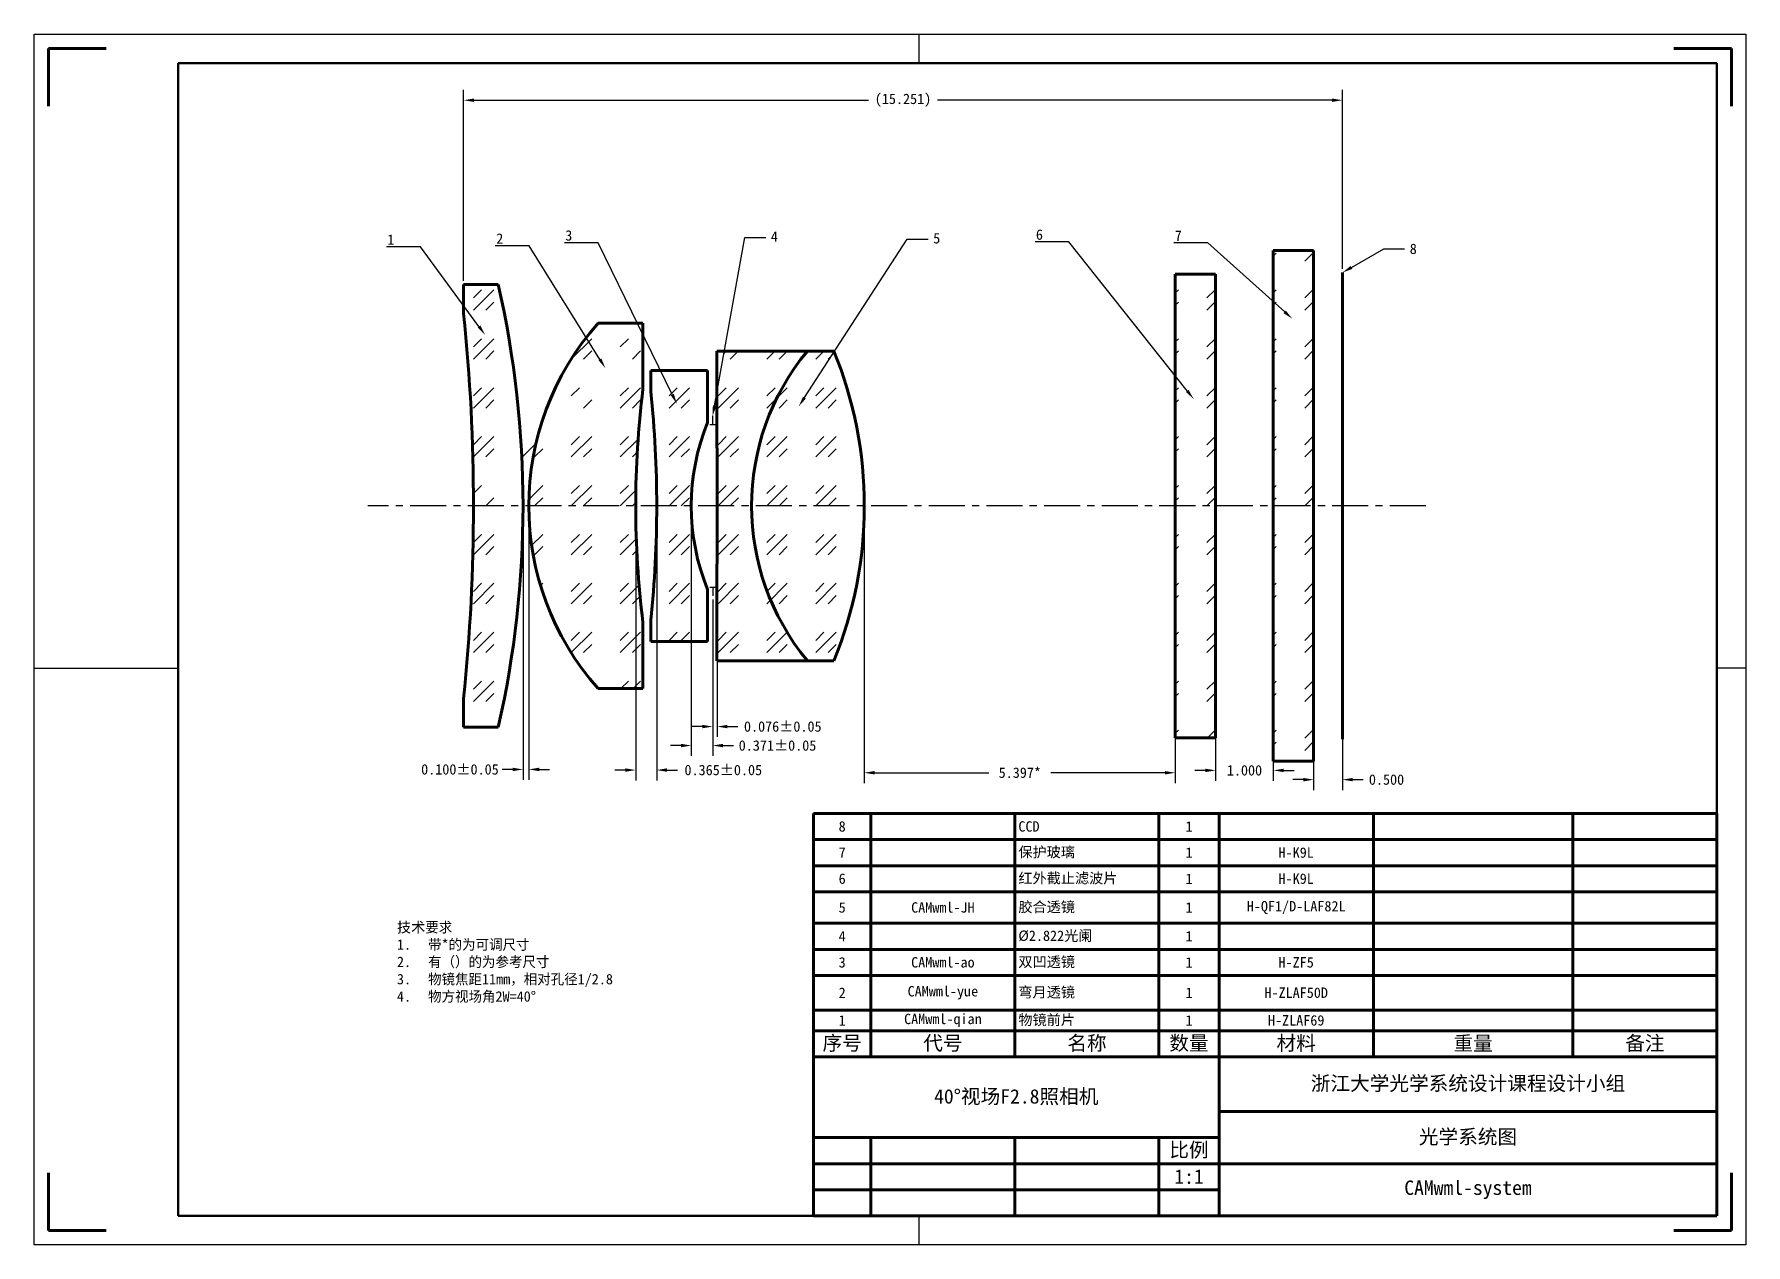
# Model space of a CAD drawing. Extents: x -40 to -10.3, y -9.3 to 11.7.
import ezdxf
from ezdxf import colors
from ezdxf.entities.mleader import LeaderData, LeaderLine
from ezdxf.math import Vec2, Vec3

# ---------------------------------------------------------------- set-up
doc = ezdxf.new("R2010")
doc.units = 0
doc.header["$LTSCALE"] = 0.5
doc.header["$MEASUREMENT"] = 0
doc.linetypes.add('CENTER', pattern=[2, 1.25, -0.25, 0.25, -0.25])
doc.layers.get('0').update_dxf_attribs({"lineweight": 70})
doc.layers.add('1', color=7, linetype='Continuous')
doc.layers.add('总内框线', color=7, linetype='Continuous', lineweight=50)
doc.layers.add('总外框线', color=7, linetype='Continuous', lineweight=30)
doc.styles.add('TXT', font='txt')
doc.dimstyles.get("Standard").update_dxf_attribs({"dimtxt": 0.18, "dimasz": 0.18, "dimexe": 0.18, "dimexo": 0.0625, "dimgap": 0.09, "dimtad": 0, "dimtih": 1, "dimtoh": 1, "dimdec": 4, "dimzin": 0, "dimdsep": 46, "dimtxsty": 'Standard', "dimcen": 0.09, "dimadec": 0, "dimazin": 0, "dimtfac": 1, "dimtdec": 4, "dimtofl": 0, "dimtmove": 0, "dimatfit": 3, "dimfxl": 1, "dimtolj": 1, "dimtzin": 0, "dimarcsym": 0})
pattern_1 = [(45, (-32.33940163014482, 3.478307407816634), (0.8485281374238571, -8.881784197001253e-17), [0.5, -0.7000000000000001]), (45, (-32.12726963014482, 3.478307407816634), (0.8485281374238571, -8.881784197001253e-17), [0.2, -1]), (45, (-32.33940163014482, 3.690439407816634), (0.8485281374238571, -8.881784197001253e-17), [0.2, -1])]

# ---------------------------------------------------------------- blocks, each defined once
blk = doc.blocks.new('*D0')
at = {"layer": '1', "color": 0, "linetype": 'Continuous', "lineweight": -2, "transparency": 16777216}
for p, q in [((-31.47940163014482, 3.415807407816636), (-31.47940163014482, -1.273476105551486)), ((-31.37940163014482, 3.415807407816636), (-31.37940163014482, -1.273476105551486)), ((-31.65940163014482, -1.093476105551487), (-31.83940163014482, -1.093476105551487)), ((-31.19940163014482, -1.093476105551487), (-31.01940163014482, -1.093476105551487))]:
    blk.add_line(p, q, dxfattribs=at)
at = {"layer": '1', "color": 0, "linetype": 'Continuous', "transparency": 16777216}
for points in [[(-31.65940163014482, -1.063476105551487), (-31.65940163014482, -1.123476105551487), (-31.47940163014482, -1.093476105551487)], [(-31.19940163014482, -1.063476105551487), (-31.19940163014482, -1.123476105551487), (-31.37940163014482, -1.093476105551487)]]:
    blk.add_solid(points, dxfattribs=at)
at = {"layer": 'Defpoints', "color": 0, "linetype": 'Continuous', "transparency": 16777216}
for p in [(-31.47940163014482, 3.478307407816636), (-31.37940163014482, 3.478307407816636), (-31.37940163014482, -1.093476105551487)]:
    blk.add_point(p, dxfattribs=at)
at = {"layer": '1', "color": 0, "linetype": 'Continuous', "transparency": 16777216, "insert": (-32.57440163014482, -1.093476105551487), "char_height": 0.18, "attachment_point": 5}
blk.add_mtext('\\A1;0.100%%P0.05', dxfattribs=at)
blk = doc.blocks.new('*D1')
at = {"layer": '1', "color": 0, "linetype": 'Continuous', "lineweight": -2, "transparency": 16777216}
for p, q in [((-29.52440063014482, 3.415807407816636), (-29.52440063014482, -1.28443301839298)), ((-29.15940063014482, 3.415807407816636), (-29.15940063014482, -1.28443301839298)), ((-29.70440063014482, -1.10443301839298), (-29.88440063014482, -1.10443301839298)), ((-28.97940063014482, -1.10443301839298), (-28.79940063014482, -1.10443301839298))]:
    blk.add_line(p, q, dxfattribs=at)
at = {"layer": '1', "color": 0, "linetype": 'Continuous', "transparency": 16777216}
for points in [[(-29.70440063014482, -1.07443301839298), (-29.70440063014482, -1.13443301839298), (-29.52440063014482, -1.10443301839298)], [(-28.97940063014482, -1.07443301839298), (-28.97940063014482, -1.13443301839298), (-29.15940063014482, -1.10443301839298)]]:
    blk.add_solid(points, dxfattribs=at)
at = {"layer": 'Defpoints', "color": 0, "linetype": 'Continuous', "transparency": 16777216}
for p in [(-29.52440063014482, 3.478307407816636), (-29.15940063014482, 3.478307407816636), (-29.15940063014482, -1.10443301839298)]:
    blk.add_point(p, dxfattribs=at)
at = {"layer": '1', "color": 0, "linetype": 'Continuous', "transparency": 16777216, "insert": (-28.00440063014482, -1.10443301839298), "char_height": 0.18, "attachment_point": 5}
blk.add_mtext('\\A1;0.365%%P0.05', dxfattribs=at)
blk = doc.blocks.new('*D2')
at = {"layer": '1', "color": 0, "linetype": 'Continuous', "lineweight": -2, "transparency": 16777216}
for p, q in [((-28.55940163014482, 3.415807407816636), (-28.55940163014482, -0.859469609535426)), ((-28.18840163014482, 1.854833407816638), (-28.18840163014482, -0.8594696095354264)), ((-28.73940163014482, -0.6794696095354262), (-28.91940163014482, -0.6794696095354262)), ((-28.00840163014482, -0.6794696095354262), (-27.82840163014482, -0.6794696095354262))]:
    blk.add_line(p, q, dxfattribs=at)
at = {"layer": '1', "color": 0, "linetype": 'Continuous', "transparency": 16777216}
for points in [[(-28.73940163014482, -0.6494696095354262), (-28.73940163014482, -0.7094696095354263), (-28.55940163014482, -0.6794696095354262)], [(-28.00840163014482, -0.6494696095354262), (-28.00840163014482, -0.7094696095354263), (-28.18840163014482, -0.6794696095354262)]]:
    blk.add_solid(points, dxfattribs=at)
at = {"layer": 'Defpoints', "color": 0, "linetype": 'Continuous', "transparency": 16777216}
for p in [(-28.55940163014482, 3.478307407816636), (-28.18840163014482, 1.917333407816638), (-28.18840163014482, -0.6794696095354262)]:
    blk.add_point(p, dxfattribs=at)
at = {"layer": '1', "color": 0, "linetype": 'Continuous', "transparency": 16777216, "insert": (-27.06340163014482, -0.6794696095354262), "char_height": 0.18, "attachment_point": 5}
blk.add_mtext('\\A1;0.371%%P0.05', dxfattribs=at)
blk = doc.blocks.new('*D3')
at = {"layer": '1', "color": 0, "linetype": 'Continuous', "lineweight": -2, "transparency": 16777216}
for p, q in [((-28.11240063014485, 3.415807407816636), (-28.11240063014485, -0.5299065605332838)), ((-28.18840163014482, 1.792333407816638), (-28.18840163014482, -0.5299065605332838)), ((-28.36840163014482, -0.3499065605332836), (-28.54840163014482, -0.3499065605332836)), ((-27.93240063014485, -0.3499065605332836), (-27.75240063014485, -0.3499065605332836))]:
    blk.add_line(p, q, dxfattribs=at)
at = {"layer": '1', "color": 0, "linetype": 'Continuous', "transparency": 16777216}
for points in [[(-28.36840163014482, -0.3199065605332836), (-28.36840163014482, -0.3799065605332836), (-28.18840163014482, -0.3499065605332836)], [(-27.93240063014485, -0.3199065605332836), (-27.93240063014485, -0.3799065605332836), (-28.11240063014485, -0.3499065605332836)]]:
    blk.add_solid(points, dxfattribs=at)
at = {"layer": 'Defpoints', "color": 0, "linetype": 'Continuous', "transparency": 16777216}
for p in [(-28.11240063014485, 3.478307407816636), (-28.18840163014482, 1.854833407816638), (-28.11240063014485, -0.3499065605332836)]:
    blk.add_point(p, dxfattribs=at)
at = {"layer": '1', "color": 0, "linetype": 'Continuous', "transparency": 16777216, "insert": (-26.97240063014485, -0.3499065605332836), "char_height": 0.18, "attachment_point": 5}
blk.add_mtext('\\A1;0.076%%P0.05', dxfattribs=at)
blk = doc.blocks.new('*D4')
at = {"layer": '1', "color": 0, "linetype": 'Continuous', "lineweight": -2, "transparency": 16777216}
for p, q in [((-25.55740163014482, 3.415807407816636), (-25.55740163014482, -1.330921126891361)), ((-20.16054963014482, 3.415807407816636), (-20.16054963014482, -1.33092112689136)), ((-25.37740163014482, -1.15092112689136), (-23.39897563014482, -1.15092112689136)), ((-20.34054963014482, -1.15092112689136), (-22.31897563014482, -1.15092112689136))]:
    blk.add_line(p, q, dxfattribs=at)
at = {"layer": '1', "color": 0, "linetype": 'Continuous', "transparency": 16777216}
for points in [[(-25.37740163014482, -1.12092112689136), (-25.37740163014482, -1.18092112689136), (-25.55740163014482, -1.15092112689136)], [(-20.34054963014482, -1.12092112689136), (-20.34054963014482, -1.18092112689136), (-20.16054963014482, -1.15092112689136)]]:
    blk.add_solid(points, dxfattribs=at)
at = {"layer": 'Defpoints', "color": 0, "linetype": 'Continuous', "transparency": 16777216}
for p in [(-25.55740163014482, 3.478307407816636), (-20.16054963014482, 3.478307407816636), (-20.16054963014482, -1.15092112689136)]:
    blk.add_point(p, dxfattribs=at)
at = {"layer": '1', "color": 0, "linetype": 'Continuous', "transparency": 16777216, "insert": (-22.85897563014482, -1.15092112689136), "char_height": 0.18, "attachment_point": 5}
blk.add_mtext('\\A1;5.397*', dxfattribs=at)
blk = doc.blocks.new('*D5')
at = {"layer": '1', "color": 0, "linetype": 'Continuous', "lineweight": -2, "transparency": 16777216}
for p, q in [((-19.46054963014482, 3.415807407816635), (-19.46054963014482, -1.290280636288296)), ((-18.46054963014482, 3.415807407816635), (-18.46054963014482, -1.290280636288296)), ((-19.64054963014482, -1.110280636288297), (-19.82054963014482, -1.110280636288297)), ((-18.28054963014482, -1.110280636288297), (-18.10054963014482, -1.110280636288297))]:
    blk.add_line(p, q, dxfattribs=at)
at = {"layer": '1', "color": 0, "linetype": 'Continuous', "transparency": 16777216}
for points in [[(-19.64054963014482, -1.080280636288297), (-19.64054963014482, -1.140280636288297), (-19.46054963014482, -1.110280636288297)], [(-18.28054963014482, -1.080280636288297), (-18.28054963014482, -1.140280636288297), (-18.46054963014482, -1.110280636288297)]]:
    blk.add_solid(points, dxfattribs=at)
at = {"layer": 'Defpoints', "color": 0, "linetype": 'Continuous', "transparency": 16777216}
for p in [(-19.46054963014482, 3.478307407816635), (-18.46054963014482, 3.478307407816635), (-18.46054963014482, -1.110280636288297)]:
    blk.add_point(p, dxfattribs=at)
at = {"layer": '1', "color": 0, "linetype": 'Continuous', "transparency": 16777216, "insert": (-18.96054963014482, -1.110280636288297), "char_height": 0.18, "attachment_point": 5}
blk.add_mtext('\\A1;1.000', dxfattribs=at)
blk = doc.blocks.new('*D6')
at = {"layer": '1', "color": 0, "linetype": 'Continuous', "lineweight": -2, "transparency": 16777216}
for p, q in [((-17.76054963014482, 3.415807407816635), (-17.76054963014482, -1.450555167999559)), ((-17.26054963014482, 3.415807407816635), (-17.26054963014482, -1.450555167999559)), ((-17.94054963014482, -1.270555167999559), (-18.12054963014482, -1.270555167999559)), ((-17.08054963014482, -1.270555167999559), (-16.90054963014482, -1.270555167999559))]:
    blk.add_line(p, q, dxfattribs=at)
at = {"layer": '1', "color": 0, "linetype": 'Continuous', "transparency": 16777216}
for points in [[(-17.94054963014482, -1.240555167999559), (-17.94054963014482, -1.30055516799956), (-17.76054963014482, -1.270555167999559)], [(-17.08054963014482, -1.240555167999559), (-17.08054963014482, -1.30055516799956), (-17.26054963014482, -1.270555167999559)]]:
    blk.add_solid(points, dxfattribs=at)
at = {"layer": 'Defpoints', "color": 0, "linetype": 'Continuous', "transparency": 16777216}
for p in [(-17.76054963014482, 3.478307407816635), (-17.26054963014482, 3.478307407816635), (-17.26054963014482, -1.270555167999559)]:
    blk.add_point(p, dxfattribs=at)
at = {"layer": '1', "color": 0, "linetype": 'Continuous', "transparency": 16777216, "insert": (-16.49554963014482, -1.270555167999559), "char_height": 0.18, "attachment_point": 5}
blk.add_mtext('\\A1;0.500', dxfattribs=at)
blk = doc.blocks.new('*D7')
at = {"layer": '1', "color": 0, "linetype": 'Continuous', "lineweight": -2, "transparency": 16777216}
for p, q in [((-32.51123563014482, 7.380677407816634), (-32.51123563014482, 10.69590989510018)), ((-17.26054963014482, 7.588276407816634), (-17.26054963014482, 10.69590989510018)), ((-32.33123563014482, 10.51590989510018), (-25.48589263014482, 10.51590989510018)), ((-17.44054963014482, 10.51590989510018), (-24.28589263014482, 10.51590989510018))]:
    blk.add_line(p, q, dxfattribs=at)
at = {"layer": '1', "color": 0, "linetype": 'Continuous', "transparency": 16777216}
for points in [[(-32.33123563014482, 10.54590989510018), (-32.33123563014482, 10.48590989510019), (-32.51123563014482, 10.51590989510018)], [(-17.44054963014482, 10.54590989510018), (-17.44054963014482, 10.48590989510019), (-17.26054963014482, 10.51590989510018)]]:
    blk.add_solid(points, dxfattribs=at)
at = {"layer": 'Defpoints', "color": 0, "linetype": 'Continuous', "transparency": 16777216}
for p in [(-17.26054963014482, 10.51590989510018), (-17.26054963014482, 7.525776407816634), (-32.51123563014482, 7.318177407816634)]:
    blk.add_point(p, dxfattribs=at)
at = {"layer": '1', "color": 0, "linetype": 'Continuous', "transparency": 16777216, "insert": (-24.88589263014482, 10.51590989510018), "char_height": 0.18, "attachment_point": 5}
blk.add_mtext('\\A1;(15.251)', dxfattribs=at)
blk = doc.blocks.new('*T8')
at = {"layer": '1', "color": 0, "linetype": 'ByBlock', "lineweight": -2, "transparency": 16777216}
for p, q in [((0, 0), (15.67783081768013, 0)), ((0, 0), (0, -6.982571140986286)), ((0.9956866655393526, 0), (0.9956866655393526, -4.224239809544796)), ((3.495686665539353, 0), (3.495686665539353, -4.224239809544796)), ((5.995686665539353, 0), (5.995686665539353, -4.224239809544796)), ((7.03715069977352, 0), (7.03715069977352, -6.982571140986286)), ((9.715775738261925, 0), (9.715775738261925, -4.224239809544796)), ((13.17783081768013, 0), (13.17783081768013, -4.224239809544796)), ((15.67783081768013, 0), (15.67783081768013, -6.982571140986286)), ((0, -0.4533333333333331), (15.67783081768013, -0.4533333333333331)), ((0, -0.9066666666666663), (15.67783081768013, -0.9066666666666663)), ((0, -1.359999999999999), (15.67783081768013, -1.359999999999999)), ((0, -1.904239809544797), (15.67783081768013, -1.904239809544797)), ((0, -2.35757314287813), (15.67783081768013, -2.35757314287813)), ((0, -2.810906476211463), (15.67783081768013, -2.810906476211463)), ((0, -3.410906476211463), (15.67783081768013, -3.410906476211463)), ((0, -3.770906476211463), (15.67783081768013, -3.770906476211463)), ((0, -4.224239809544796), (15.67783081768013, -4.224239809544796)), ((7.03715069977352, -5.169237807652953), (15.67783081768013, -5.169237807652953)), ((0, -5.622571140986286), (7.03715069977352, -5.622571140986286)), ((0.9956866655393526, -5.622571140986286), (0.9956866655393526, -6.982571140986286)), ((3.495686665539353, -5.622571140986286), (3.495686665539353, -6.982571140986286)), ((5.995686665539353, -5.622571140986286), (5.995686665539353, -6.982571140986286)), ((0, -6.07590447431962), (15.67783081768013, -6.07590447431962)), ((0, -6.529237807652953), (7.03715069977352, -6.529237807652953)), ((0, -6.982571140986286), (15.67783081768013, -6.982571140986286))]:
    blk.add_line(p, q, dxfattribs=at)
at = {"layer": '1', "color": 0, "linetype": 'Continuous', "transparency": 16777216}
for s, insert, char_height, width, attachment_point in [('8', (0.4978433327696763, -0.2266666666666666), 0.18, 0.8756866655393526, 5), ('CCD', (3.555686665539351, -0.2266666666666666), 0.18, 2.38, 4), ('1', (6.516418682656436, -0.2266666666666666), 0.18, 0.921464034234167, 5), ('{\\fSimSun|b0|i0|c134|p2;保护玻璃}', (3.555686665539351, -0.6799999999999997), 0.18, 2.38, 4), ('H-K9L', (8.376463219017722, -0.6799999999999997), 0.18, 2.558625038488406, 5), ('7', (0.4978433327696763, -0.6799999999999997), 0.18, 0.8756866655393526, 5), ('1', (6.516418682656436, -0.6799999999999997), 0.18, 0.921464034234167, 5), ('6', (0.4978433327696763, -1.133333333333333), 0.18, 0.8756866655393526, 5), ('{\\fSimSun|b0|i0|c134|p2;红外截止滤波片}', (3.555686665539351, -1.133333333333333), 0.18, 2.38, 4), ('1', (6.516418682656436, -1.133333333333333), 0.18, 0.921464034234167, 5), ('H-K9L', (8.376463219017722, -1.133333333333333), 0.18, 2.558625038488406, 5), ('5', (0.4978433327696763, -1.632119904772398), 0.18, 0.8756866655393526, 5), ('CAMwml-JH', (2.245686665539353, -1.632119904772398), 0.18, 2.38, 5), ('{\\fSimSun|b0|i0|c134|p2;胶合透镜}', (3.555686665539351, -1.632119904772398), 0.18, 2.38, 4), ('1', (6.516418682656436, -1.632119904772398), 0.18, 0.921464034234167, 5), ('H-QF1/D-LAF82L', (8.376463219017722, -1.632119904772398), 0.18, 2.558625038488406, 5), ('4', (0.4978433327696763, -2.130906476211463), 0.18, 0.8756866655393526, 5), ('%%C2.822{\\fSimSun|b0|i0|c134|p2;光阑}', (3.555686665539351, -2.130906476211463), 0.18, 2.38, 4), ('1', (6.516418682656436, -2.130906476211463), 0.18, 0.921464034234167, 5), ('3', (0.4978433327696763, -2.584239809544796), 0.18, 0.8756866655393526, 5), ('CAMwml-ao', (2.245686665539353, -2.584239809544796), 0.18, 2.38, 5), ('{\\fSimSun|b0|i0|c134|p2;双凹透镜}', (3.555686665539351, -2.584239809544796), 0.18, 2.38, 4), ('1', (6.516418682656436, -2.584239809544796), 0.18, 0.921464034234167, 5), ('H-ZF5', (8.376463219017722, -2.584239809544796), 0.18, 2.558625038488406, 5), ('2', (0.4978433327696763, -3.110906476211463), 0.18, 0.8756866655393526, 5), ('CAMwml-yue', (2.245686665539353, -3.110906476211463), 0.18, 2.38, 5), ('{\\fSimSun|b0|i0|c134|p2;弯月透镜}', (3.555686665539351, -3.110906476211463), 0.18, 2.38, 4), ('1', (6.516418682656436, -3.110906476211463), 0.18, 0.921464034234167, 5), ('H-ZLAF50D', (8.376463219017722, -3.110906476211463), 0.18, 2.558625038488406, 5), ('1', (0.4978433327696763, -3.590906476211463), 0.18, 0.8756866655393526, 5), ('CAMwml-qian', (2.245686665539353, -3.590906476211463), 0.18, 2.38, 5), ('{\\fSimSun|b0|i0|c134|p2;物镜前片}', (3.555686665539351, -3.590906476211463), 0.18, 2.38, 4), ('1', (6.516418682656436, -3.590906476211463), 0.18, 0.921464034234167, 5), ('H-ZLAF69', (8.376463219017722, -3.590906476211463), 0.18, 2.558625038488406, 5), ('{\\fSimSun|b0|i0|c134|p2;序号}', (0.4978433327696763, -3.99757314287813), 0.25, 0.8756866655393526, 5), ('{\\fSimSun|b0|i0|c134|p2;代号}', (2.245686665539353, -3.99757314287813), 0.25, 2.38, 5), ('{\\fSimSun|b0|i0|c134|p2;名称}', (4.745686665539353, -3.99757314287813), 0.25, 2.38, 5), ('{\\fSimSun|b0|i0|c134|p2;数量}', (6.516418682656436, -3.99757314287813), 0.25, 0.921464034234167, 5), ('{\\fSimSun|b0|i0|c134|p2;材料}', (8.376463219017722, -3.99757314287813), 0.25, 2.558625038488406, 5), ('{\\fSimSun|b0|i0|c134|p2;重量}', (11.44680327797103, -3.99757314287813), 0.25, 3.342055079418206, 5), ('{\\fSimSun|b0|i0|c134|p2;备注}', (14.42783081768013, -3.99757314287813), 0.25, 2.38, 5), ('40{\\fSimSun|b0|i0|c134|p2;%%D视场F2.8照相机}', (3.51857534988676, -4.923405475265541), 0.25, 6.917150699773519, 5), ('{\\fSimSun|b0|i0|c134|p2;浙江大学光学系统设计课程设计小组}', (11.35749075872683, -4.696738808598875), 0.25, 8.520680117906613, 5), ('{\\fSimSun|b0|i0|c134|p2;光学系统图}', (11.35749075872683, -5.622571140986286), 0.25, 8.520680117906613, 5), ('{\\fSimSun|b0|i0|c134|p2;比例}', (6.516418682656436, -5.849237807652953), 0.25, 0.921464034234167, 5), ('1:1', (6.516418682656436, -6.302571140986286), 0.25, 0.921464034234167, 5), ('CAMwml-system', (11.35749075872683, -6.529237807652953), 0.25, 8.520680117906613, 5)]:
    blk.add_mtext(s, dxfattribs=dict(at, insert=insert, char_height=char_height, width=width, attachment_point=attachment_point))

msp = doc.modelspace()

# ---------------------------------------------------------------- hatches: boundary and pattern name
at = {"layer": '1', "linetype": 'Continuous'}
h = msp.add_hatch(dxfattribs=at)
h.set_pattern_fill('GOST_GLASS', scale=0.1, style=0)
h.set_pattern_definition(pattern_1)
h.paths.add_polyline_path([(-28.27912163014482, 4.927569489815609), (-28.27912163014482, 5.828807407816634), (-29.30514237131751, 5.828807407816633, -0.03097254442412607), (-29.15940063014482, 3.478307407816636), (-28.55940163014482, 3.478307407816636, -0.09580984888164419)])
h.paths.add_polyline_path([(-28.55940163014482, 3.478307407816636), (-29.15940063014482, 3.478307407816636, -0.02591328522172787), (-29.2614769282455, 1.510055347879156), (-29.2614769282455, 1.127807407816634), (-28.27912163014482, 1.127807407816635), (-28.27912163014482, 2.029045325817659, -0.09580984888164447)])
h.paths.add_polyline_path([(-26.54499153705325, 6.164277407816634), (-26.54499263014482, 6.164277407816634), (-27.98504281465785, 6.164277407816634), (-28.11495263014482, 5.4456067053265), (-28.1149526301448, 4.940305724825706, -0.0008727773576746804), (-28.11240063014482, 3.478307407816636), (-27.51240063014482, 3.478307407816636, -0.1745959276894554)])
h.paths.add_polyline_path([(-27.51240063014482, 3.478307407816636), (-28.11240063014476, 3.478307407816636, -0.0008727773576775752), (-28.1149526301448, 2.016309090802717), (-28.11495263014482, 0.7923374078166336), (-26.54499153705325, 0.7923374078166341, -0.1745959276894556)])
h.paths.add_polyline_path([(-26.08423567580952, 6.164277407816634), (-26.54499153705325, 6.164277407816634, 0.1745959276894554), (-27.51240063014482, 3.478307407816636), (-25.55740163014482, 3.478307407816636, 0.09714593562857506)])
h.paths.add_polyline_path([(-25.55740163014482, 3.478307407816636), (-27.51240063014482, 3.478307407816636, 0.1745959276894556), (-26.54499153705325, 0.7923374078166341), (-26.08423567580952, 0.7923374078166341, 0.09714593562857517)])
h.paths.add_polyline_path([(-19.46054963014482, 3.478307407816635), (-20.16054963014482, 3.478307407816635), (-20.16054963014482, -0.4159525921833658), (-20.16054963014482, -0.542822592183366), (-19.46054963014482, -0.542822592183366)])
h.paths.add_polyline_path([(-19.46054963014482, 7.499437407816634), (-20.16054963014482, 7.499437407816634), (-20.16054963014482, 7.372567407816634), (-20.16054963014482, 3.478307407816635), (-19.46054963014482, 3.478307407816635)])
h.paths.add_polyline_path([(-17.76054963014482, 7.906807407816634), (-18.46054963014482, 7.906807407816634), (-18.46054963014482, 7.779927407816634), (-18.46054963014482, 3.478307407816635), (-17.76054963014482, 3.478307407816635)])
h.paths.add_polyline_path([(-17.76054963014482, 3.478307407816635), (-18.46054963014482, 3.478307407816635), (-18.46054963014482, -0.8233125921833655), (-18.46054963014482, -0.9501925921833654), (-17.76054963014482, -0.9501925921833654)])
h = msp.add_hatch(dxfattribs=at)
h.set_pattern_fill('GOST_GLASS', scale=0.1, style=0)
h.set_pattern_definition(pattern_1)
h.paths.add_polyline_path([(-29.39810163014482, 5.501357418568471), (-29.39810163014482, 6.452804659289288), (-29.49361820360378, 6.648587407816635), (-30.17634510065586, 6.648587407816635, 0.1833605333624559), (-31.37940163014482, 3.478307407816636), (-29.52440063014482, 3.478307407816636, -0.03118464097437716)])
h.paths.add_polyline_path([(-30.17634510065586, 0.3080274078166347), (-29.39810163014482, 0.3080274078166347), (-29.39810163014482, 1.455257397064806, -0.0311846409743771), (-29.52440063014482, 3.478307407816636), (-31.37940163014482, 3.478307407816636, 0.1833605333624561)])
h.paths.add_polyline_path([(-32.33940163014482, 3.478307407816636), (-31.47940163014482, 3.478307407816636, 0.05583967038754812), (-31.90957709710421, 7.318177407816634), (-32.51123563014482, 7.318177407816634), (-32.51123563014482, 6.818178641690801, -0.02570764347147093)])
h.paths.add_polyline_path([(-31.47940163014482, 3.478307407816636), (-32.33940163014481, 3.478307407816636, -0.02570764347147084), (-32.51123563014482, 0.138436173942484), (-32.51123563014482, -0.3615625921833647), (-31.90957709710421, -0.3615625921833656, 0.05583967038754815)])

# ---------------------------------------------------------------- linework, layer by layer
for p, q in [((-39.71162408233556, 11.4106963713216), (-38.71162408233556, 11.4106963713216)), ((-39.71162408233556, 11.4106963713216), (-39.71162408233556, 10.4106963713216)), ((-10.51026336552866, 11.41123298299136), (-11.51026336552866, 11.41123298299136)), ((-10.51026336552866, 11.41123298299136), (-10.51026336552866, 10.41123298299136)), ((-39.71162408233556, -9.089303628678401), (-39.71162408233556, -8.089303628678401)), ((-10.51026336552866, -9.089840240347705), (-10.51026336552866, -8.089840240347705)), ((-39.71162408233556, -9.089303628678401), (-38.71162408233556, -9.089303628678401)), ((-10.51026336552866, -9.089840240347705), (-11.51026336552866, -9.089840240347705))]:
    msp.add_line(p, q)
at = {"color": 7}
for p, q in [((-18.46054963014482, 7.906807407816634), (-17.76054963014482, 7.906807407816634)), ((-18.46054963014482, 7.779927407816634), (-18.46054963014482, 7.906807407816634)), ((-18.46054963014482, -0.8233125921833655), (-18.46054963014482, 7.779927407816634)), ((-17.76054963014482, -0.9501925921833654), (-17.76054963014482, 7.906807407816634)), ((-20.16054963014482, 7.499437407816634), (-19.46054963014482, 7.499437407816634)), ((-20.16054963014482, 7.372567407816634), (-20.16054963014482, 7.499437407816634)), ((-19.46054963014482, -0.542822592183366), (-19.46054963014482, 7.499437407816634)), ((-17.26054963014482, -0.5691615921833661), (-17.26054963014482, 7.525776407816634)), ((-32.51123563014482, 7.318177407816634), (-31.90957663014482, 7.318177407816634)), ((-32.51123563014482, 6.818179407816634), (-32.51123563014482, 7.318177407816634)), ((-20.16054963014482, -0.4159525921833658), (-20.16054963014482, 7.372567407816634)), ((-30.17634463014482, 6.648587407816635), (-29.39810163014482, 6.648587407816635)), ((-29.39810163014482, 6.648587407816635), (-29.39810163014482, 5.501361407816635)), ((-28.11495263014482, 6.164277407816634), (-26.54499263014482, 6.164277407816634)), ((-28.11495263014482, 4.939957407816634), (-28.11495263014482, 6.164277407816634)), ((-26.54499263014482, 6.164277407816634), (-26.08423563014482, 6.164277407816634)), ((-26.54499263014482, 6.164277407816634), (-26.54499263014482, 6.164277407816634)), ((-29.26296701168729, 5.828807407816634), (-28.27912163014482, 5.828807407816634)), ((-28.27912163014482, 5.828807407816634), (-28.27912163014482, 4.927567407816634)), ((-28.27912163014482, 1.127807407816634), (-28.27912163014482, 2.029047407816634)), ((-28.11495263014482, 2.016657407816634), (-28.11495263014482, 0.7923374078166341)), ((-29.39810163014482, 0.3080274078166343), (-29.39810163014482, 1.455253407816634)), ((-29.26296701168729, 1.127807407816634), (-28.27912163014482, 1.127807407816634)), ((-28.11495263014482, 0.7923374078166341), (-26.54499263014482, 0.7923374078166341)), ((-26.54499263014482, 0.7923374078166341), (-26.08423563014482, 0.7923374078166341)), ((-26.54499263014482, 0.7923374078166341), (-26.54499263014482, 0.7923374078166341)), ((-30.17634463014482, 0.3080274078166343), (-29.39810163014482, 0.3080274078166343)), ((-32.51123563014482, 0.1384354078166341), (-32.51123563014482, -0.3615625921833656)), ((-32.51123563014482, -0.3615625921833656), (-31.90957663014482, -0.3615625921833656)), ((-20.16054963014482, -0.4159525921833658), (-20.16054963014482, -0.542822592183366)), ((-20.16054963014482, -0.542822592183366), (-19.46054963014482, -0.542822592183366)), ((-18.46054963014482, -0.8233125921833655), (-18.46054963014482, -0.9501925921833654)), ((-18.46054963014482, -0.9501925921833654), (-17.76054963014482, -0.9501925921833654))]:
    msp.add_line(p, q, dxfattribs=at)
at = {"color": 7, "linetype": 'Continuous'}
for p, q in [((-29.26296701168729, 5.828807477829255), (-29.26296701168729, 5.4608345164914)), ((-29.26296701168729, 1.127807337804018), (-29.26296701168729, 1.495780299141868))]:
    msp.add_line(p, q, dxfattribs=at)
at = {"color": 7}
for centre, radius, start, end in [((-48.83238163014482, 3.478307407816634), 17.35298, 347.215767, 12.78423300000001), ((-64.88321363014482, 3.478307407816634), 32.543812, 354.109538, 5.890461999999983), ((-26.60073163014482, 3.478307407816634), 4.77867, 138.438535, 221.561465), ((-23.29995563014482, 3.478307407816634), 4.212445, 140.3848829999999, 219.6151170000001), ((-32.66778963014482, 3.478307407816634), 7.110388, 337.805437, 22.19456299999998), ((-13.25870263014482, 3.478307407816634), 16.265698, 172.855308, 187.144692), ((-48.18651963014482, 3.478307407816634), 19.027119, 354.0192217063677, 5.980778293632405), ((-24.67236463014482, 3.478307407816634), 3.887037, 158.1088449999999, 201.891155), ((-446.8909256301449, 3.478307407816634), 418.778525, 359.800022, 0.1999779999999894)]:
    msp.add_arc(centre, radius, start, end, dxfattribs=at)
at = {"layer": '1', "color": 7, "linetype": 'Continuous'}
for p, q in [((-28.23840163014482, 4.889281407816634), (-28.13840163014482, 4.889281407816634)), ((-28.18840163014482, 4.889281407816634), (-28.18840163014482, 5.039281407816635)), ((-28.23840163014482, 2.067333407816638), (-28.13840163014482, 2.067333407816638)), ((-28.18840163014482, 2.067333407816638), (-28.18840163014482, 1.917333407816638))]:
    msp.add_line(p, q, dxfattribs=at)
at = {"layer": '1', "color": 7, "linetype": 'CENTER'}
msp.add_line((-15.81308071076903, 3.478307407816635), (-34.17243220049484, 3.478307407816637), dxfattribs=at)
at = {"layer": '总内框线'}
for p, q in [((-37.46162408233556, 11.1606963713216), (-10.76162408233574, 11.1606963713216)), ((-37.46162408233556, -8.839303628678401), (-37.46162408233556, 11.1606963713216)), ((-10.76162408233574, 11.1606963713216), (-10.76162408233574, -8.839303628678401)), ((-10.76162408233574, -8.839303628678401), (-37.46162408233556, -8.839303628678401))]:
    msp.add_line(p, q, dxfattribs=at)
at = {"layer": '总外框线'}
for p, q in [((-39.96162408233556, 11.6606963713216), (-10.26162408233574, 11.6606963713216)), ((-39.96162408233556, -9.339303628678401), (-39.96162408233556, 11.6606963713216)), ((-24.61162408233565, 11.6606963713216), (-24.61162408233565, 11.1606963713216)), ((-10.26162408233574, 11.6606963713216), (-10.26162408233574, -9.339303628678401)), ((-39.96162408233556, 0.660696371321599), (-37.46162408233556, 0.660696371321599)), ((-10.26162408233574, 0.660696371321599), (-10.76162408233574, 0.660696371321599)), ((-24.61162408233565, -8.839303628678401), (-24.61162408233565, -9.339303628678401)), ((-10.26162408233574, -9.339303628678401), (-39.96162408233556, -9.339303628678401))]:
    msp.add_line(p, q, dxfattribs=at)

# ---------------------------------------------------------------- block references
msp.add_blockref('*T8', (-26.43945490001587, -1.856732487692117))

# ---------------------------------------------------------------- texts
at = {"layer": '1', "color": 7, "linetype": 'Continuous', "insert": (-33.66741797227721, -3.74102227540164), "char_height": 0.18, "attachment_point": 1, "style": 'TXT'}
msp.add_mtext_dynamic_manual_height_columns('{\\fSimSun|b0|i0|c134|p2;技术}要求\\P\\pi-0.54,l0.54,t0.54;1.^I带*的为可调尺寸\\P2.^I有（）的为参考尺寸\\P3.^I物镜焦距11mm，相对孔径1/2.8\\P4.^I物方视场角2W=40°', width=4.816183320603159, gutter_width=2.443148724681841, heights=[2.211947016665221], dxfattribs=at)

# ---------------------------------------------------------------- dimensions: what is measured, and where the dimension line sits
at = {"layer": '1', "color": 7, "linetype": 'Continuous'}
for base, p1, p2, text, picture, middle in [((-17.26054963014482, 10.51590989510018), (-32.51123563014482, 7.318177407816634), (-17.26054963014482, 7.525776407816634), '(<>)', '*D7', (-24.88589263014482, 10.51590989510018)), ((-29.15940063014482, -1.10443301839298), (-29.52440063014482, 3.478307407816636), (-29.15940063014482, 3.478307407816636), '<>%%P0.05', '*D1', (-28.00440063014482, -1.10443301839298)), ((-28.18840163014482, -0.6794696095354262), (-28.55940163014482, 3.478307407816636), (-28.18840163014482, 1.917333407816638), '<>%%P0.05', '*D2', (-27.06340163014482, -0.6794696095354262)), ((-28.11240063014485, -0.3499065605332836), (-28.18840163014482, 1.854833407816638), (-28.11240063014485, 3.478307407816636), '<>%%P0.05', '*D3', (-26.97240063014485, -0.3499065605332836))]:
    dim = msp.add_linear_dim(base=base, p1=p1, p2=p2, text=text, dimstyle='Standard', override={"dimdec": 3}, dxfattribs=at)
    dim.commit()
    dim.dimension.update_dxf_attribs({"geometry": picture, "text_midpoint": middle})
for base, p1, p2, text, picture, middle in [((-31.37940163014482, -1.093476105551487), (-31.47940163014482, 3.478307407816636), (-31.37940163014482, 3.478307407816636), '<>%%P0.05', '*D0', (-32.57440163014482, -1.093476105551487)), ((-20.16054963014482, -1.15092112689136), (-25.55740163014482, 3.478307407816636), (-20.16054963014482, 3.478307407816636), '<>*', '*D4', (-22.85897563014482, -1.15092112689136))]:
    dim = msp.add_linear_dim(base=base, p1=p1, p2=p2, text=text, dimstyle='Standard', override={"dimdec": 3}, dxfattribs=at)
    dim.commit()
    dim.dimension.update_dxf_attribs({"geometry": picture, "text_midpoint": middle, "dimtype": 160})
for base, p1, p2, picture, middle in [((-18.46054963014482, -1.110280636288297), (-19.46054963014482, 3.478307407816635), (-18.46054963014482, 3.478307407816635), '*D5', (-18.96054963014482, -1.110280636288297)), ((-17.26054963014482, -1.270555167999559), (-17.76054963014482, 3.478307407816635), (-17.26054963014482, 3.478307407816635), '*D6', (-16.49554963014482, -1.270555167999559))]:
    dim = msp.add_linear_dim(base=base, p1=p1, p2=p2, dimstyle='Standard', override={"dimdec": 3}, dxfattribs=at)
    dim.commit()
    dim.dimension.update_dxf_attribs({"geometry": picture, "text_midpoint": middle})

# ---------------------------------------------------------------- leaders
ml = msp.add_multileader_mtext('Standard', dxfattribs=at)
ml.set_content('1', color=7)
ml.set_leader_properties()
ml.build(insert=Vec2(0, 0))
ml.multileader.update_dxf_attribs({"text_right_attachment_type": 6, "dogleg_length": 0.36, "arrow_head_size": 0.18})
ctx = ml.context
ctx.base_point, ctx.char_height, ctx.arrow_head_size, ctx.landing_gap_size, ctx.plane_origin = Vec3(-33.86123844240602, 8.09833966970671), 0.18, 0.18, 0.09, Vec3(-32.13699185880418, 6.445778903951519)
ctx.right_attachment, ctx.text_align_type = 6, 2
notes = []
notes.append((ctx, [(0, (1, 1, 0), (-33.26123844240602, 7.972339669706711), (-1, 0), 0.36, [(0, [(-32.13699185880418, 6.445778903951519)], 0, [])])]))
ctx.mtext.insert, ctx.mtext.alignment, ctx.mtext.flow_direction = Vec3(-33.71123844240602, 8.18833966970671), 3, 5
ml = msp.add_multileader_mtext('Standard', dxfattribs=at)
ml.set_content('2', color=7)
ml.set_leader_properties()
ml.build(insert=Vec2(0, 0))
ml.multileader.update_dxf_attribs({"text_right_attachment_type": 6, "dogleg_length": 0.36, "arrow_head_size": 0.18})
ctx = ml.context
ctx.base_point, ctx.char_height, ctx.arrow_head_size, ctx.landing_gap_size, ctx.plane_origin = Vec3(-32.03262256490831, 8.11625400065163), 0.18, 0.18, 0.09, Vec3(-30.0504204979742, 5.868094140534586)
ctx.right_attachment, ctx.text_align_type = 6, 2
notes.append((ctx, [(0, (1, 1, 0), (-31.37262256490831, 7.99025400065163), (-1, 0), 0.36, [(0, [(-30.0504204979742, 5.868094140534586)], 0, [])])]))
ctx.mtext.insert, ctx.mtext.alignment, ctx.mtext.flow_direction = Vec3(-31.82262256490831, 8.20625400065163), 3, 5
ml = msp.add_multileader_mtext('Standard', dxfattribs=at)
ml.set_content('3', color=7)
ml.set_leader_properties()
ml.build(insert=Vec2(0, 0))
ml.multileader.update_dxf_attribs({"text_right_attachment_type": 6, "dogleg_length": 0.36, "arrow_head_size": 0.18})
ctx = ml.context
ctx.base_point, ctx.char_height, ctx.arrow_head_size, ctx.landing_gap_size, ctx.plane_origin = Vec3(-30.83439702281672, 8.1699970580799), 0.18, 0.18, 0.09, Vec3(-28.81087008347384, 5.249141231406702)
ctx.right_attachment, ctx.text_align_type = 6, 2
notes.append((ctx, [(0, (1, 1, 0), (-30.17439702281672, 8.043997058079901), (-1, 0), 0.36, [(0, [(-28.81087008347384, 5.249141231406702)], 0, [])])]))
ctx.mtext.insert, ctx.mtext.alignment, ctx.mtext.flow_direction = Vec3(-30.62439702281672, 8.2599970580799), 3, 5
ml = msp.add_multileader_mtext('Standard', dxfattribs=at)
ml.set_content('4', color=7)
ml.set_leader_properties()
ml.build(insert=Vec2(0, 0))
ml.multileader.update_dxf_attribs({"text_right_attachment_type": 6, "dogleg_length": 0.36, "arrow_head_size": 0.18})
ctx = ml.context
ctx.base_point, ctx.char_height, ctx.arrow_head_size, ctx.landing_gap_size, ctx.plane_origin = Vec3(-27.26906575621975, 8.13356880969477), 0.18, 0.18, 0.09, Vec3(-28.18840163014482, 5.039281407816635)
ctx.right_attachment = 6
notes.append((ctx, [(0, (1, 1, 0), (-27.62906575621975, 8.13356880969477), (1, 0), 0.36, [(0, [(-28.18840163014482, 5.039281407816635)], 0, [])])]))
ctx.mtext.insert, ctx.mtext.flow_direction = Vec3(-27.17906575621975, 8.241568809694769), 5
ml = msp.add_multileader_mtext('Standard', dxfattribs=at)
ml.set_content('5', color=7)
ml.set_leader_properties()
ml.build(insert=Vec2(0, 0))
ml.multileader.update_dxf_attribs({"text_right_attachment_type": 6, "dogleg_length": 0.36, "arrow_head_size": 0.18})
ctx = ml.context
ctx.base_point, ctx.char_height, ctx.arrow_head_size, ctx.landing_gap_size, ctx.plane_origin = Vec3(-24.45216402613043, 8.103896522663886), 0.18, 0.18, 0.09, Vec3(-27.53629238282507, 5.516349132171085)
ctx.right_attachment = 6
notes.append((ctx, [(0, (1, 1, 0), (-24.81216402613043, 8.103896522663886), (1, 0), 0.36, [(0, [(-26.69464782578683, 5.205177953911386)], 0, [])])]))
ctx.mtext.insert, ctx.mtext.flow_direction = Vec3(-24.36216402613043, 8.211896522663885), 5
ml = msp.add_multileader_mtext('Standard', dxfattribs=at)
ml.set_content('6', color=7)
ml.set_leader_properties()
ml.build(insert=Vec2(0, 0))
ml.multileader.update_dxf_attribs({"text_right_attachment_type": 6, "dogleg_length": 0.36, "arrow_head_size": 0.18})
ctx = ml.context
ctx.base_point, ctx.char_height, ctx.arrow_head_size, ctx.landing_gap_size, ctx.plane_origin = Vec3(-22.66722575253985, 8.18549240975616), 0.18, 0.18, 0.09, Vec3(-19.84218323873915, 5.333005084029423)
ctx.right_attachment, ctx.text_align_type = 6, 2
notes.append((ctx, [(0, (1, 1, 0), (-22.00722575253985, 8.05949240975616), (-1, 0), 0.36, [(0, [(-19.84218323873915, 5.333005084029423)], 0, [])])]))
ctx.mtext.insert, ctx.mtext.alignment, ctx.mtext.flow_direction = Vec3(-22.45722575253985, 8.27549240975616), 3, 5
ml = msp.add_multileader_mtext('Standard', dxfattribs=at)
ml.set_content('7', color=7)
ml.set_leader_properties()
ml.build(insert=Vec2(0, 0))
ml.multileader.update_dxf_attribs({"text_right_attachment_type": 6, "dogleg_length": 0.36, "arrow_head_size": 0.18})
ctx = ml.context
ctx.base_point, ctx.char_height, ctx.arrow_head_size, ctx.landing_gap_size, ctx.plane_origin = Vec3(-20.25743944499951, 8.166688695252015), 0.18, 0.18, 0.09, Vec3(-18.12897668256119, 6.724453815929621)
ctx.right_attachment, ctx.text_align_type = 6, 2
notes.append((ctx, [(0, (1, 1, 0), (-19.59743944499951, 8.040688695252015), (-1, 0), 0.36, [(0, [(-18.12897668256119, 6.724453815929621)], 0, [])])]))
ctx.mtext.insert, ctx.mtext.alignment, ctx.mtext.flow_direction = Vec3(-20.04743944499951, 8.256688695252015), 3, 5
ml = msp.add_multileader_mtext('Standard', dxfattribs=at)
ml.set_content('8', color=7)
ml.set_leader_properties()
ml.build(insert=Vec2(0, 0))
ml.multileader.update_dxf_attribs({"text_right_attachment_type": 6, "dogleg_length": 0.36, "arrow_head_size": 0.18})
ctx = ml.context
ctx.base_point, ctx.char_height, ctx.arrow_head_size, ctx.landing_gap_size, ctx.plane_origin = Vec3(-16.18265941148378, 7.938279234088725), 0.18, 0.18, 0.09, Vec3(-17.26054963014482, 7.525776407816634)
ctx.right_attachment = 6
notes.append((ctx, [(0, (1, 1, 0), (-16.54265941148378, 7.938279234088725), (1, 0), 0.36, [(0, [(-17.26054963014482, 7.525776407816634)], 0, [])])]))
ctx.mtext.insert, ctx.mtext.flow_direction = Vec3(-16.09265941148378, 8.028279234088725), 5
for ctx, leaders in notes:
    for number, flags, end, landing, length, lines in leaders:
        leader = LeaderData()
        leader.index, (leader.has_last_leader_line, leader.has_dogleg_vector, leader.attachment_direction) = number, flags
        leader.last_leader_point, leader.dogleg_vector, leader.dogleg_length = Vec3(end), Vec3(landing), length
        for number, points, colour, breaks in lines:
            line = LeaderLine()
            line.index, line.vertices, line.color, line.breaks = number, Vec3.list(points), colors.encode_raw_color(colour), breaks
            leader.lines.append(line)
        ctx.leaders.append(leader)

doc.saveas('drawing.dxf')
